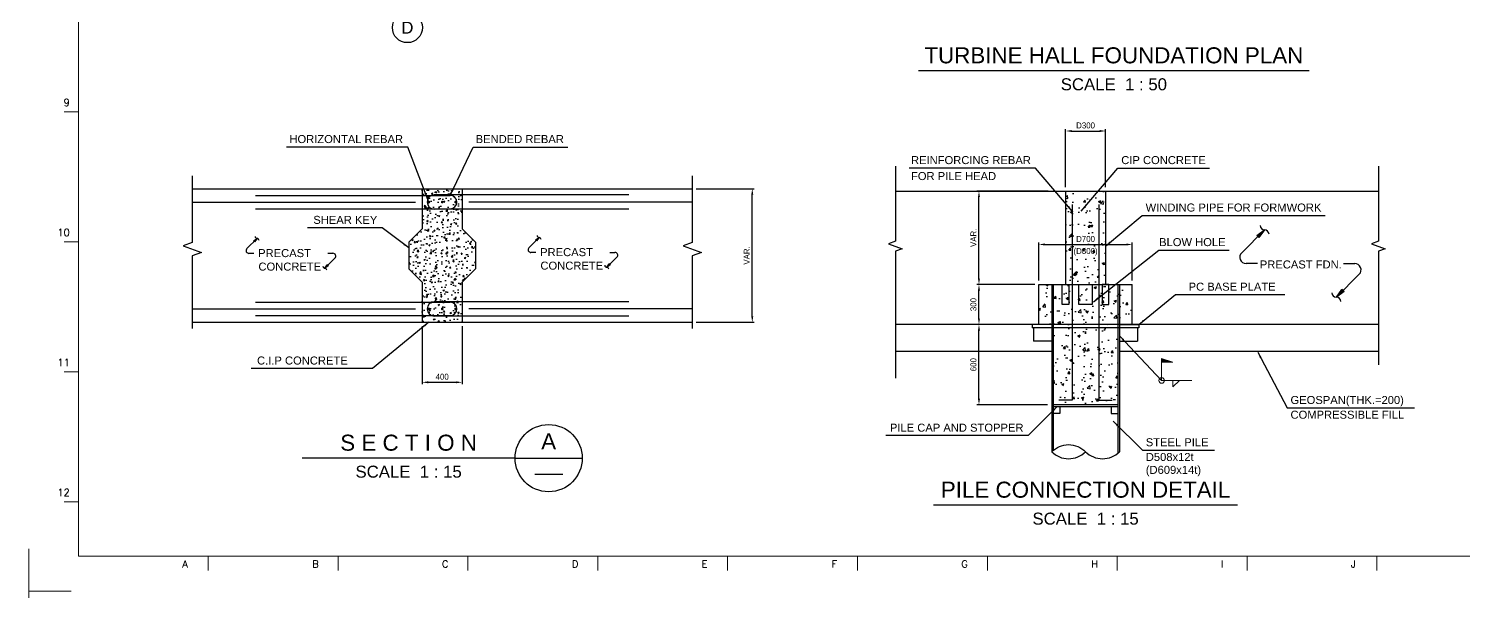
# Model space of a CAD drawing. Header units: millimetres. Extents: x 63700 to 182600, y -289551 to -205451.
# Drawn here: x 63700 to 99552, y -247501 to -233457 of the extents above; entities that cross this region are included whole.
import ezdxf
from ezdxf.enums import TextEntityAlignment as Align

# ---------------------------------------------------------------- set-up
doc = ezdxf.new("R2010")
doc.units = ezdxf.units.MM
doc.header["$LTSCALE"] = 50
doc.linetypes.add('CENTER', pattern=[2, 1.25, -0.25, 0.25, -0.25])
doc.layers.get('Defpoints').update_dxf_attribs({"color": 140})
for name, color, linetype in [('1', 7, 'Continuous'), ('3', 7, 'Continuous'), ('_BAR_MARK_LNE', 1, 'Continuous'), ('C_BLOCK', 7, 'Continuous'), ('C_CEN', 1, 'CENTER'), ('C_CONC', 4, 'Continuous'), ('C_Conc_footing', 3, 'Continuous'), ('C_STEEL', 2, 'Continuous'), ('C_TEXT_01', 2, 'Continuous'), ('CS-RBAR-MINR', 6, 'Continuous'), ('DIM', 7, 'Continuous'), ('DIM-SCALE', 7, 'Continuous'), ('HATCH-2', 4, 'Continuous')]:
    doc.layers.add(name, color=color, linetype=linetype)
for name, color, linetype, lineweight in [('C_DIM', 7, 'Continuous', 0), ('TAN-TIT', 30, 'Continuous', 0), ('TEXT', 7, 'Continuous', 0), ('TITLE', 7, 'Continuous', 30)]:
    doc.layers.add(name, color=color, linetype=linetype, lineweight=lineweight)
doc.styles.add('Arial', font='arial.ttf')
doc.styles.add('COM', font='COMPLEX', dxfattribs={"height": 5})
doc.styles.add('돋움', font='')
doc.styles.get('돋움').set_extended_font_data('Dotum')
doc.linetypes.add('ZIGZAG', pattern='A,0.00254,-5.08,[131,ltypeshp.shx,S=5.08,R=0,X=-5.08,Y=0],-10.16,[131,ltypeshp.shx,S=5.08,R=180,X=5.08,Y=0],-5.08', length=20.32254)
doc.dimstyles.new('일반도면_0050', dxfattribs={"dimscale": 50, "dimtxt": 3, "dimasz": 3, "dimexe": 1, "dimexo": 2, "dimgap": 1.25, "dimtad": 1, "dimdec": 0, "dimzin": 0, "dimdsep": 46, "dimtxsty": '돋움', "dimcen": -5, "dimclrd": 1, "dimclre": 1, "dimclrt": 7, "dimadec": 8, "dimazin": 0, "dimtfac": 1, "dimtdec": 4, "dimtix": 1, "dimtmove": 2, "dimatfit": 3, "dimfxl": 1, "dimtolj": 1, "dimtzin": 0, "dimarcsym": 0})
pattern_1 = [(50, (-1064089.3, 302908.5), (597.71682, -52.29345), [62.5, -687.5]), (355, (-1064089.3, 302908.5), (-115.6261, 626.82678), [50, -550]), (100.4514, (-1064039.5, 302904.16), (482.09115, 574.53295), [53.11682, -584.2851]), (46.1842, (-1064089.3, 303075.2), (889.36754, -137.9325), [93.75, -1031.25]), (96.6356, (-1064015.2, 303063.7), (778.8856, 811.7649), [79.67524, -876.4275]), (351.1842, (-1064089.3, 303075.2), (778.88495, 811.7655), [75, -825]), (21, (-1064005.96, 303033.5), (497.42254, -335.51574), [62.5, -687.5]), (326, (-1064005.96, 303033.5), (202.76278, 604.2917), [50, -550]), (71.4514, (-1063964.5, 303005.55), (700.18552, 268.77541), [53.11682, -584.2851]), (37.5, (-1064089.3, 302908.51), (10.133213, 277.411545), [0, -543.33333, 0, -558.33333, 0, -552.08333]), (7.5, (-1064089.3, 302908.5), (219.224615, 328.67643), [0, -318.33333, 0, -530.83333, 0, -210.41667]), (327.5, (-1064275.13, 302908.51), (444.85203, -18.795726), [0, -208.33333, 0, -650, 0, -862.5]), (317.5, (-1064358.46, 302908.5), (485.98847, 83.42082), [0, -270.83333, 0, -431.66667, 0, -612.5])]

# ---------------------------------------------------------------- blocks, each defined once
blk = doc.blocks.new('*D22')
at = {"layer": 'Defpoints', "color": 0, "transparency": 16777216}
for p in [(87448, -240843), (88779, -240843), (89264, -242843)]:
    blk.add_point(p, dxfattribs=at)
at = {"layer": 'DIM-SCALE', "color": 1, "lineweight": -2, "transparency": 16777216}
for p, q in [((88679, -240843), (87398, -240843)), ((87448, -242693), (87448, -240993)), ((89164, -242843), (87398, -242843))]:
    blk.add_line(p, q, dxfattribs=at)
at = {"layer": 'DIM-SCALE', "color": 1, "transparency": 16777216}
for points in [[(87423, -240993), (87473, -240993), (87448, -240843)], [(87423, -242693), (87473, -242693), (87448, -242843)]]:
    blk.add_solid(points, dxfattribs=at)
at = {"layer": 'DIM-SCALE', "color": 7, "transparency": 16777216, "insert": (87310, -241843), "char_height": 150, "attachment_point": 5, "rotation": 90, "style": '돋움'}
blk.add_mtext('\\A1;600', dxfattribs=at)
blk = doc.blocks.new('*D23')
at = {"layer": 'Defpoints', "color": 0, "transparency": 16777216}
for p in [(87448, -239843), (88945, -239843), (88779, -240843)]:
    blk.add_point(p, dxfattribs=at)
at = {"layer": 'DIM-SCALE', "color": 1, "lineweight": -2, "transparency": 16777216}
for p, q in [((88845, -239843), (87398, -239843)), ((87448, -240693), (87448, -239993)), ((88679, -240843), (87398, -240843))]:
    blk.add_line(p, q, dxfattribs=at)
at = {"layer": 'DIM-SCALE', "color": 1, "transparency": 16777216}
for points in [[(87423, -239993), (87473, -239993), (87448, -239843)], [(87423, -240693), (87473, -240693), (87448, -240843)]]:
    blk.add_solid(points, dxfattribs=at)
at = {"layer": 'DIM-SCALE', "color": 7, "transparency": 16777216, "insert": (87310, -240343), "char_height": 150, "attachment_point": 5, "rotation": 90, "style": '돋움'}
blk.add_mtext('\\A1;300', dxfattribs=at)
blk = doc.blocks.new('*D24')
at = {"layer": 'Defpoints', "color": 0, "transparency": 16777216}
for p in [(87448, -237510), (89279, -237510), (88945, -239843)]:
    blk.add_point(p, dxfattribs=at)
at = {"layer": 'DIM-SCALE', "color": 1, "lineweight": -2, "transparency": 16777216}
for p, q in [((89179, -237510), (87398, -237510)), ((87448, -239693), (87448, -237660)), ((88845, -239843), (87398, -239843))]:
    blk.add_line(p, q, dxfattribs=at)
at = {"layer": 'DIM-SCALE', "color": 1, "transparency": 16777216}
for points in [[(87423, -237660), (87473, -237660), (87448, -237510)], [(87423, -239693), (87473, -239693), (87448, -239843)]]:
    blk.add_solid(points, dxfattribs=at)
at = {"layer": 'DIM-SCALE', "color": 7, "transparency": 16777216, "insert": (87310, -238677), "char_height": 150, "attachment_point": 5, "rotation": 90, "style": '돋움'}
blk.add_mtext('\\A1;VAR.', dxfattribs=at)
blk = doc.blocks.new('*D25')
at = {"layer": 'Defpoints', "color": 0, "transparency": 16777216}
for p in [(91279, -238843), (88945, -239843), (91279, -239843)]:
    blk.add_point(p, dxfattribs=at)
at = {"layer": 'DIM-SCALE', "color": 1, "lineweight": -2, "transparency": 16777216}
for p, q in [((88945, -239743), (88945, -238793)), ((89095, -238843), (91129, -238843)), ((91279, -239743), (91279, -238793))]:
    blk.add_line(p, q, dxfattribs=at)
at = {"layer": 'DIM-SCALE', "color": 1, "transparency": 16777216}
for points in [[(89095, -238818), (89095, -238868), (88945, -238843)], [(91129, -238818), (91129, -238868), (91279, -238843)]]:
    blk.add_solid(points, dxfattribs=at)
at = {"layer": 'DIM-SCALE', "color": 7, "transparency": 16777216, "insert": (90112, -238706), "char_height": 150, "attachment_point": 5, "style": '돋움'}
blk.add_mtext('\\A1;D700', dxfattribs=at)
blk = doc.blocks.new('*D26')
at = {"layer": 'Defpoints', "color": 0, "transparency": 16777216}
for p in [(90612, -236010), (89612, -237510), (90612, -237510)]:
    blk.add_point(p, dxfattribs=at)
at = {"layer": 'DIM-SCALE', "color": 1, "lineweight": -2, "transparency": 16777216}
for p, q in [((89612, -237410), (89612, -235960)), ((89762, -236010), (90462, -236010)), ((90612, -237410), (90612, -235960))]:
    blk.add_line(p, q, dxfattribs=at)
at = {"layer": 'DIM-SCALE', "color": 1, "transparency": 16777216}
for points in [[(89762, -235985), (89762, -236035), (89612, -236010)], [(90462, -235985), (90462, -236035), (90612, -236010)]]:
    blk.add_solid(points, dxfattribs=at)
at = {"layer": 'DIM-SCALE', "color": 7, "transparency": 16777216, "insert": (90112, -235872), "char_height": 150, "attachment_point": 5, "style": '돋움'}
blk.add_mtext('\\A1;D300', dxfattribs=at)
blk = doc.blocks.new('S1')
at = {"layer": 'C_BLOCK', "color": 1, "linetype": 'Continuous'}
for p, q in [((1.58, 7.47), (-3.5, 2.39)), ((-0.15, 6.23), (1.58, 7.47)), ((-0.04, 6.22), (1.28, 7.17)), ((0.06, 6.21), (0.98, 6.87)), ((0.17, 6.21), (0.68, 6.57)), ((0.68, 6.57), (0.32, 6.06)), ((1.28, 7.17), (0.33, 5.84)), ((0.98, 6.87), (0.33, 5.95)), ((1.58, 7.47), (0.34, 5.74)), ((0.1, 5.98), (-0.15, 6.23)), ((-0.04, 6.22), (0.33, 5.84)), ((0.06, 6.21), (0.33, 5.95)), ((0.1, 5.98), (0.34, 5.74)), ((0.17, 6.21), (0.32, 6.06)), ((0, 0), (-2.51, 0))]:
    blk.add_line(p, q, dxfattribs=at)
for centre, radius, start, end in [((1.61, 8.49), 1.02, 181.7902, 268.2045), ((1.55, 6.45), 1.02, 1.7902, 88.2045), ((-2.51, 1.4), 1.4, 135, 270)]:
    blk.add_arc(centre, radius, start, end, dxfattribs=at)
blk = doc.blocks.new('BORDER')
at = {"layer": 'TAN-TIT', "linetype": 'Continuous'}
for p, q in [((4241, 168200), (0, 168200)), ((0, 168200), (0, 163959)), ((0, 4241), (0, 0)), ((0, 0), (4241, 0))]:
    blk.add_line(p, q, dxfattribs=at)
at = {"layer": 'TAN-TIT'}
for p, q in [((4977, 164680), (4977, 3520)), ((4977, 47872), (3534, 47872)), ((4977, 34894), (3534, 34894)), ((4977, 21915), (3534, 21915)), ((4977, 8937), (3534, 8937)), ((4977, 3520), (232823, 3520)), ((17955, 3520), (17955, 2078)), ((30934, 3520), (30934, 2078)), ((43912, 3520), (43912, 2078)), ((56891, 3520), (56891, 2078)), ((69870, 3520), (69870, 2078)), ((82848, 3520), (82848, 2078)), ((95827, 3520), (95827, 2078)), ((108806, 3520), (108806, 2078)), ((121784, 3520), (121784, 2078)), ((134763, 3520), (134763, 2078))]:
    blk.add_line(p, q, dxfattribs=at)
at = {"layer": 'TAN-TIT', "style": 'COM'}
for s, p in [('9', (4111, 48449)), ('10', (4111, 35471)), ('11', (4111, 22492)), ('12', (4111, 9513))]:
    blk.add_text(s, height=721, dxfattribs=at).set_placement(p, align=Align.RIGHT)
for s, p in [('A', (15359, 2366)), ('B', (28338, 2366)), ('C', (41317, 2366)), ('D', (54295, 2366)), ('E', (67274, 2366)), ('F', (80253, 2366)), ('G', (93231, 2366)), ('H', (106210, 2366)), ('I', (119188, 2366)), ('J', (132167, 2366))]:
    blk.add_text(s, height=721, dxfattribs=at).set_placement(p)
blk = doc.blocks.new('*D20')
at = {"layer": 'Defpoints', "color": 0}
for p in [(80283, -237451), (81783, -237451), (80283, -240784)]:
    blk.add_point(p, dxfattribs=at)
at = {"layer": 'DIM-SCALE', "color": 1, "lineweight": -2}
for p, q in [((80383, -237451), (81833, -237451)), ((81783, -240634), (81783, -237601)), ((80383, -240784), (81833, -240784))]:
    blk.add_line(p, q, dxfattribs=at)
at = {"layer": 'DIM-SCALE', "color": 1}
for points in [[(81758, -237601), (81808, -237601), (81783, -237451)], [(81758, -240634), (81808, -240634), (81783, -240784)]]:
    blk.add_solid(points, dxfattribs=at)
at = {"layer": 'DIM-SCALE', "color": 7, "insert": (81645, -239117), "char_height": 150, "attachment_point": 5, "rotation": 90, "style": '돋움'}
blk.add_mtext('\\A1;VAR.', dxfattribs=at)
blk = doc.blocks.new('*D21')
at = {"layer": 'Defpoints', "color": 0, "transparency": 16777216}
for p in [(73534, -240784), (74534, -240784), (74534, -242284)]:
    blk.add_point(p, dxfattribs=at)
at = {"layer": 'DIM-SCALE', "color": 1, "lineweight": -2, "transparency": 16777216}
for p, q in [((73534, -240884), (73534, -242334)), ((74534, -240884), (74534, -242334)), ((73684, -242284), (74384, -242284))]:
    blk.add_line(p, q, dxfattribs=at)
at = {"layer": 'DIM-SCALE', "color": 1, "transparency": 16777216}
for points in [[(73684, -242259), (73684, -242309), (73534, -242284)], [(74384, -242259), (74384, -242309), (74534, -242284)]]:
    blk.add_solid(points, dxfattribs=at)
at = {"layer": 'DIM-SCALE', "color": 7, "transparency": 16777216, "insert": (74034, -242146), "char_height": 150, "attachment_point": 5, "style": '돋움'}
blk.add_mtext('\\A1;400', dxfattribs=at)

msp = doc.modelspace()

# ---------------------------------------------------------------- hatches: boundary and pattern name
at = {"layer": 'C_BLOCK'}
msp.add_hatch(color=256, dxfattribs=at).paths.add_polyline_path([(92012.9, -241685.6), (92012.9, -241777.7), (92289.2, -241777.7)])
at = {"layer": 'C_CONC'}
h = msp.add_hatch(dxfattribs=at)
h.set_pattern_fill('AR-CONC', color=8, scale=50, style=0)
h.set_pattern_definition([(50, (-3856796.48, 454907.43), (358.630091, -31.376067), [37.5, -412.5]), (355, (-3856796.48, 454907.43), (-69.375667, 376.096067), [30, -330]), (100.4514, (-3856766.6, 454904.8), (289.25469, 344.71977), [31.870095, -350.571056]), (46.1842, (-3856796.48, 455007.43), (533.620524, -82.759507), [56.25, -618.75]), (96.6356, (-3856752, 455000.53), (467.33135, 487.058935), [47.805144, -525.8565]), (351.1842, (-3856796.5, 455007.4), (467.33097, 487.0593), [45, -495]), (21, (-3856746.48, 454982.43), (298.453526, -201.309445), [37.5, -412.5]), (326, (-3856746.48, 454982.43), (121.657666, 362.575023), [30, -330]), (71.4514, (-3856721.6, 454965.65), (420.111314, 161.265248), [31.870095, -350.571056]), (37.5, (-3856796.48, 454907.43), (6.0799277, 166.446927), [0, -326, 0, -335, 0, -331.25]), (7.5, (-3856796.48, 454907.43), (131.534769, 197.205856), [0, -191, 0, -318.5, 0, -126.25]), (327.5, (-3856907.98, 454907.43), (266.911218, -11.277436), [0, -125, 0, -390, 0, -517.5]), (317.5, (-3856957.98, 454907.43), (291.593085, 50.052491), [0, -162.5, 0, -259, 0, -367.5])])
h.paths.add_polyline_path([(73534.5, -240784), (74534.5, -240784), (74534.5, -237450.7), (73534.5, -237450.7)])
h = msp.add_hatch(dxfattribs=at)
h.set_pattern_fill('AR-CONC', color=8, scale=50, style=0)
h.set_pattern_definition([(50, (0, 0), (358.6301, -31.37607), [37.5, -412.5]), (355, (0, 0), (-69.37567, 376.09607), [30, -330]), (100.4514, (29.9, -2.6), (289.2547, 344.71977), [31.8701, -350.57106]), (46.1842, (0, 100), (533.6205, -82.7595), [56.25, -618.75]), (96.6356, (44.47, 93.1), (467.3314, 487.0589), [47.8051, -525.8565]), (351.1842, (0, 100), (467.331, 487.0593), [45, -495]), (21, (50, 75), (298.45353, -201.30945), [37.5, -412.5]), (326, (50, 75), (121.65767, 362.575), [30, -330]), (71.4514, (74.87, 58.22), (420.1113, 161.26525), [31.8701, -350.57106]), (37.5, (0, 0), (6.07993, 166.44693), [0, -326, 0, -335, 0, -331.25]), (7.5, (0, 0), (131.53477, 197.20586), [0, -191, 0, -318.5, 0, -126.25]), (327.5, (-111.5, 0), (266.91122, -11.277436), [0, -125, 0, -390, 0, -517.5]), (317.5, (-161.5, 0), (291.59308, 50.0525), [0, -162.5, 0, -259, 0, -367.5])])
h.paths.add_polyline_path([(73534.5, -238452.4), (73201.2, -238785.7), (73201.2, -239449), (73534.5, -239782.4)])
h.paths.add_polyline_path([(74867.8, -238785.7), (74534.5, -238452.4), (74534.5, -239782.4), (74867.8, -239449)])
at = {"layer": 'C_TEXT_01'}
h = msp.add_hatch(dxfattribs=at)
h.set_pattern_fill('AR-CONC', color=8, scale=83.333333, style=0)
h.set_pattern_definition(pattern_1)
h.paths.add_polyline_path([(89611.9, -239843.3), (90611.9, -239843.3), (90611.9, -237510), (89611.9, -237510)])
h.paths.add_polyline_path([(90958.6, -240843.3), (91278.6, -240843.3), (91278.6, -239843.3), (90958.6, -239843.3)])
h.paths.add_polyline_path([(89265.2, -239843.3), (88945.2, -239843.3), (88945.2, -240843.3), (89265.2, -240843.3)])
h.paths.add_polyline_path([(89723.9, -239215.6), (90491.8, -239215.6), (90491.8, -238803.5), (89723.9, -238803.5)], flags=24)
h = msp.add_hatch(dxfattribs=at)
h.set_pattern_fill('AR-CONC', color=8, scale=83.333333, style=0)
h.set_pattern_definition(pattern_1)
h.paths.add_polyline_path([(89305.2, -240926.6), (89305.2, -242843.3), (90918.6, -242843.3), (90918.6, -240926.6)])
h.paths.add_polyline_path([(89778.6, -239843.3), (89305.2, -239843.3), (89305.2, -240843.3), (89778.6, -240843.3)])
h.paths.add_polyline_path([(89528.6, -240093.3), (89695.2, -240093.3), (89695.2, -240593.3), (89528.6, -240593.3)], flags=0)
h.paths.add_polyline_path([(89695.2, -240093.3), (89528.6, -240093.3), (89528.6, -240593.3), (89695.2, -240593.3)], flags=16)
h.paths.add_polyline_path([(90278.6, -240093.3), (89945.2, -240093.3), (89945.2, -240593.3), (90278.6, -240593.3)], flags=0)
h.paths.add_polyline_path([(90445.2, -239843.3), (89778.6, -239843.3), (89778.6, -240843.3), (90445.2, -240843.3)])
h.paths.add_polyline_path([(90278.6, -240093.3), (90278.6, -240593.3), (89945.2, -240593.3), (89945.2, -240093.3)], flags=16)
h.paths.add_polyline_path([(90918.6, -239843.3), (90611.9, -239843.3), (90445.2, -239843.3), (90445.2, -240843.3), (90918.6, -240843.3)])
h.paths.add_polyline_path([(90528.6, -240593.3), (90528.6, -240093.3), (90695.2, -240093.3), (90695.2, -240593.3)], flags=16)
h.paths.add_polyline_path([(90695.2, -240093.3), (90528.6, -240093.3), (90528.6, -240593.3), (90695.2, -240593.3)], flags=16)

# ---------------------------------------------------------------- linework, layer by layer
at = {"layer": '3'}
for p, q in [((89096.9, -239843.3), (91126.9, -239843.3)), ((89265.2, -239843.3), (89265.2, -244015.8)), ((89305.2, -239843.3), (89305.2, -243979.2)), ((90918.6, -239843.3), (90918.6, -244052.3)), ((90958.6, -239843.3), (90958.6, -244015.8)), ((89265.2, -240093.3), (89305.2, -240093.3)), ((90958.6, -240093.3), (90918.6, -240093.3)), ((89265.2, -240593.3), (89305.2, -240593.3)), ((90958.6, -240593.3), (90918.6, -240593.3))]:
    msp.add_line(p, q, dxfattribs=at)
for points in [[(89528.6, -239843.3), (89695.2, -239843.3), (89695.2, -240343.3), (89528.6, -240343.3)], [(89945.2, -239843.3), (90278.6, -239843.3), (90278.6, -240343.3), (89945.2, -240343.3)], [(90695.2, -239843.3), (90528.6, -239843.3), (90528.6, -240343.3), (90695.2, -240343.3)]]:
    msp.add_lwpolyline(points, close=True, dxfattribs=at)
at = {"layer": '_BAR_MARK_LNE', "color": 4}
for p, q in [((69367.8, -237617.4), (74234.5, -237617.4)), ((78701.2, -237604), (73834.5, -237604)), ((67786.2, -237784), (73367.8, -237784)), ((69367.8, -237950.7), (74234.5, -237950.7)), ((78701.2, -237964), (73834.5, -237964)), ((80282.8, -237784), (74701.2, -237784)), ((67786.2, -240450.7), (73367.8, -240450.7)), ((69367.8, -240284), (74234.5, -240284)), ((78701.2, -240270.7), (73834.5, -240270.7)), ((80282.8, -240450.7), (74701.2, -240450.7)), ((69367.8, -240617.4), (74234.5, -240617.4)), ((78701.2, -240630.7), (73834.5, -240630.7))]:
    msp.add_line(p, q, dxfattribs=at)
at = {"layer": '_BAR_MARK_LNE', "color": 4, "const_width": 33.3}
for points in [[(73684.5, -237783.1, 1), (73717.8, -237783.1, 1)], [(74017.8, -237783.1, 1), (74051.2, -237783.1, 1)], [(74351.2, -237783.1, 1), (74384.5, -237783.1, 1)], [(73684.5, -240451.6, -1), (73717.8, -240451.6, -1)], [(74017.8, -240451.6, -1), (74051.2, -240451.6, -1)], [(74351.2, -240451.6, -1), (74384.5, -240451.6, -1)]]:
    msp.add_lwpolyline(points, format="xyb", close=True, dxfattribs=at)
at = {"layer": '_BAR_MARK_LNE', "color": 4}
for centre, radius, start, end in [((73837.3, -237783.1), 179.1, 90, 270), ((74234.5, -237784), 166.7, 270, 90), ((73837.3, -240451.6), 179.1, 90, 270), ((74234.5, -240450.7), 166.7, 270, 90)]:
    msp.add_arc(centre, radius, start, end, dxfattribs=at)
at = {"layer": 'C_CEN', "linetype": 'Continuous'}
for points in [[(85359.1, -236886), (85359.1, -238763), (85187.4, -238825.5), (85530.8, -238950.5), (85359.1, -239013), (85359.1, -242183.2)], [(97430.6, -236886), (97430.6, -238763), (97258.9, -238825.5), (97602.3, -238950.5), (97430.6, -239013), (97430.6, -241847.7)], [(67786.2, -237128.9), (67786.2, -238789.9), (67557.3, -238873.2), (68015.2, -239039.9), (67786.2, -239123.2), (67786.2, -240942)], [(80282.8, -237128.9), (80282.8, -238789.9), (80053.8, -238873.2), (80511.7, -239039.9), (80282.8, -239123.2), (80282.8, -240942)]]:
    msp.add_lwpolyline(points, dxfattribs=at)
at = {"layer": 'C_CONC'}
for p, q in [((67786.2, -237450.7), (73534.5, -237450.7)), ((73534.5, -237450.7), (73534.5, -238452.4)), ((73534.5, -237450.7), (74534.5, -237450.7)), ((74534.5, -237450.7), (80282.8, -237450.7)), ((74534.5, -237450.7), (74534.5, -238452.4)), ((73534.5, -238452.4), (73201.2, -238785.7)), ((74534.5, -238452.4), (74867.8, -238785.7)), ((73201.2, -238785.7), (73201.2, -239449)), ((74867.8, -238785.7), (74867.8, -239449)), ((73534.5, -239782.4), (73201.2, -239449)), ((74534.5, -239782.4), (74867.8, -239449)), ((73534.5, -239782.4), (73534.5, -240784)), ((74534.5, -239782.4), (74534.5, -240784)), ((67786.2, -240784), (73534.5, -240784)), ((73534.5, -240784), (74534.5, -240784)), ((74534.5, -240784), (80282.8, -240784))]:
    msp.add_line(p, q, dxfattribs=at)
at = {"layer": 'C_CONC', "color": 4}
for p, q in [((88945.2, -240843.3), (88945.2, -239843.3)), ((88945.2, -239843.3), (89611.9, -239843.3)), ((90611.9, -239843.3), (91278.6, -239843.3)), ((91278.6, -240843.3), (91278.6, -239843.3))]:
    msp.add_line(p, q, dxfattribs=at)
at = {"layer": 'C_CONC'}
for points in [[(85359.1, -237510), (97430.6, -237510)], [(97430.6, -240843.3), (85359.1, -240843.3)], [(90918.6, -242843.3), (89305.2, -242843.3)], [(90918.6, -242893.3), (89305.2, -242893.3)], [(89471.9, -242893.3), (89471.9, -243060), (89305.2, -243060)], [(90751.9, -242893.3), (90751.9, -243060), (90918.6, -243060)]]:
    msp.add_lwpolyline(points, dxfattribs=at)
at = {"layer": 'C_Conc_footing', "color": 4, "linetype": 'ZIGZAG', "ltscale": 0.002}
for p, q in [((89611.9, -237510), (89611.9, -239843.3)), ((90611.9, -237510), (90611.9, -239843.3))]:
    msp.add_line(p, q, dxfattribs=at)
at = {"layer": 'C_DIM', "color": 7}
for p, q in [((92289.2, -241777.7), (92012.9, -241685.6)), ((92012.9, -241777.7), (92012.9, -241685.6)), ((92012.9, -242238.2), (92012.9, -241685.6)), ((92012.9, -241777.7), (92289.2, -241777.7)), ((92012.9, -242238.2), (92767.3, -242238.2)), ((92456.8, -242238.2), (92295.6, -242399.4)), ((92295.6, -242399.4), (92295.6, -242238.2))]:
    msp.add_line(p, q, dxfattribs=at)
msp.add_circle((92012.9, -242238.2), 69.1, dxfattribs=at)
at = {"layer": 'C_STEEL'}
for p, q in [((89265.2, -240843.3), (88778.6, -240843.3)), ((88778.6, -240843.3), (88778.6, -240926.6)), ((90958.6, -240843.3), (91445.2, -240843.3)), ((91445.2, -240843.3), (91445.2, -240926.6)), ((91443.6, -240926.6), (88778.6, -240926.6)), ((88811.9, -240926.6), (88811.9, -241260)), ((89265.2, -241260), (88811.9, -241260)), ((90958.6, -241260), (91411.9, -241260)), ((91411.9, -240926.6), (91411.9, -241260))]:
    msp.add_line(p, q, dxfattribs=at)
at = {"layer": 'C_TEXT_01', "color": 3}
for points in [[(89265.2, -244015.8, -0.4142136), (90111.9, -244015.8, 0.4142136), (90958.6, -244015.8, 0.4142136)], [(89265.2, -244015.8, 0.4142136), (90111.9, -244015.8)]]:
    msp.add_lwpolyline(points, format="xyb", dxfattribs=at)
at = {"layer": 'CS-RBAR-MINR'}
for p, q in [((89778.6, -237843.3), (89778.6, -242731.5)), ((90445.2, -237843.3), (90445.2, -242731.5)), ((89778.6, -242731.5), (89445.2, -242731.5)), ((90445.2, -242731.5), (90778.6, -242731.5))]:
    msp.add_line(p, q, dxfattribs=at)
at = {"layer": 'DIM'}
msp.add_circle((73163.6, -233429.1), 375, dxfattribs=at)
at = {"layer": 'HATCH-2'}
for p, q in [((85359.1, -241510), (89265.2, -241510)), ((90958.6, -241510), (97430.6, -241510))]:
    msp.add_line(p, q, dxfattribs=at)
at = {"layer": 'TITLE', "color": 1, "linetype": 'Continuous'}
for p, q in [((95701.4, -234507.2), (85933.4, -234507.2)), ((75854.5, -244177.8), (70534.5, -244177.8)), ((93911.9, -245350.7), (86311.9, -245350.7))]:
    msp.add_line(p, q, dxfattribs=at)
msp.add_lwpolyline([(75854.5, -244177.8), (77534.5, -244177.8)], dxfattribs=at)
at = {"layer": 'TITLE', "color": 2, "linetype": 'Continuous'}
msp.add_lwpolyline([(76350.4, -244577), (77048.5, -244577)], dxfattribs=at)
at = {"layer": 'TITLE', "color": 1, "linetype": 'Continuous'}
msp.add_circle((76694.5, -244177.8), 840, dxfattribs=at)

# ---------------------------------------------------------------- block references
at = {"layer": '1', "xscale": 0.25, "yscale": 0.25, "zscale": 0.25}
for p in [(63700.3, -247500.7), (63700.3, -289550.7)]:
    msp.add_blockref('BORDER', p, dxfattribs=at)
at = {"layer": 'C_BLOCK', "color": 7, "linetype": 'Continuous', "lineweight": 0}
for p, xscale, yscale, zscale in [((94406.8, -239317.5), 112.5, 112.5, 112.5), ((69329.4, -239065.8), 50, 50, 50), ((76376.2, -239042.1), 50, 50, 50)]:
    msp.add_blockref('S1', p, dxfattribs=dict(at, xscale=xscale, yscale=yscale, zscale=zscale))
at = {"layer": 'C_BLOCK', "color": 7, "linetype": 'Continuous', "lineweight": 0, "rotation": 180}
for p, xscale, yscale, zscale in [((71179.4, -239063), 50, 50, 50), ((78226.2, -239039.3), 50, 50, 50), ((96556.9, -239317.5), 112.5, 112.5, 112.5)]:
    msp.add_blockref('S1', p, dxfattribs=dict(at, xscale=xscale, yscale=yscale, zscale=zscale))

# ---------------------------------------------------------------- texts
at = {"layer": 'C_TEXT_01', "style": 'Arial'}
for s, p in [('HORIZONTAL REBAR', (70215.4, -236211)), ('BENDED REBAR', (74870.7, -236211)), ('REINFORCING REBAR', (85749.7, -236736.3)), ('CIP CONCRETE', (91003.4, -236736.3)), ('FOR PILE HEAD', (85749.7, -237134.6)), ('WINDING PIPE FOR FORMWORK', (91612.9, -237920.4)), ('SHEAR KEY', (70813.1, -238228.5)), ('BLOW HOLE', (91949.8, -238783.7)), ('PC BASE PLATE', (92687.2, -239896.7)), ('C.I.P CONCRETE', (69406.8, -241739.9)), ('GEOSPAN(THK.=200)', (95233.4, -242725.2)), ('COMPRESSIBLE FILL', (95233.4, -243092.5)), ('PILE CAP AND STOPPER', (85222.7, -243416.1)), ('STEEL PILE', (91616.8, -243780.3)), ('D508x12t', (91616.8, -244147.5))]:
    msp.add_text(s, height=200, dxfattribs=at).set_placement(p, align=Align.MIDDLE_LEFT)
for s, p in [('PRECAST', (69434.3, -239158.1)), ('PRECAST', (76481.1, -239134.4)), ('CONCRETE', (69441.9, -239495)), ('CONCRETE', (76488.7, -239471.3))]:
    msp.add_text(s, height=200, dxfattribs=at).set_placement(p)
msp.add_text('PRECAST FDN.', height=200, dxfattribs=at).set_placement((95490.7, -239341.5), align=Align.MIDDLE_CENTER)
at = {"layer": 'C_TEXT_01', "color": 2, "style": 'Arial'}
msp.add_text('(D609x14t)', height=200, dxfattribs=at).set_placement((91616.8, -244469.3), align=Align.MIDDLE_LEFT)
at = {"layer": 'DIM-SCALE', "color": 7, "style": '돋움'}
msp.add_text('(D800)', height=150, dxfattribs=at).set_placement((90111.9, -239005.7), align=Align.MIDDLE_CENTER)
at = {"layer": 'TEXT', "color": 3, "linetype": 'Continuous', "style": 'Arial'}
msp.add_text('D', height=300, dxfattribs=at).set_placement((73163.6, -233429.1), align=Align.MIDDLE)
at = {"layer": 'TITLE', "color": 3, "ltscale": 10, "style": 'Arial'}
for s, p in [('TURBINE HALL FOUNDATION PLAN', (90818.9, -234320.5)), ('S E C T I O N', (73194.5, -243991.2)), ('PILE CONNECTION DETAIL', (90111.9, -245164.1))]:
    msp.add_text(s, height=400, dxfattribs=at).set_placement(p, align=Align.CENTER)
at = {"layer": 'TITLE', "color": 2, "linetype": 'Continuous', "style": 'Arial'}
for s, p in [('SCALE  1 : 50', (90819, -234693.8)), ('SCALE  1 : 15', (73194.7, -244364.5)), ('SCALE  1 : 15', (90112.1, -245537.4))]:
    msp.add_text(s, height=300, dxfattribs=at).set_placement(p, align=Align.TOP_CENTER)
at = {"layer": 'TITLE', "color": 2, "ltscale": 10, "style": 'Arial'}
msp.add_text('A', height=400, dxfattribs=at).set_placement((76694.5, -243757.8), align=Align.MIDDLE)

# ---------------------------------------------------------------- dimensions: what is measured, and where the dimension line sits
at = {"layer": 'DIM-SCALE'}
for base, p1, p2, text, picture, middle in [((90611.9, -236010), (89611.9, -237510), (90611.9, -237510), 'D<>', '*D26', (90111.9, -235872.4)), ((91278.6, -238843.3), (88945.2, -239843.3), (91278.6, -239843.3), 'D<>', '*D25', (90111.9, -238705.7)), ((74534.5, -242284), (73534.5, -240784), (74534.5, -240784), '400', '*D21', (74034.5, -242146.4))]:
    dim = msp.add_linear_dim(base=base, p1=p1, p2=p2, text=text, dimstyle='일반도면_0050', override={"dimlfac": 0.3}, dxfattribs=at)
    dim.commit()
    dim.dimension.update_dxf_attribs({"geometry": picture, "text_midpoint": middle})
for base, p1, p2, picture, middle in [((81782.8, -237450.7), (80282.8, -240784), (80282.8, -237450.7), '*D20', (81645.2, -239117.4)), ((87447.7, -237510), (88945.2, -239843.3), (89278.6, -237510), '*D24', (87310.1, -238676.6))]:
    dim = msp.add_linear_dim(base=base, p1=p1, p2=p2, angle=90, text='VAR.', dimstyle='일반도면_0050', override={"dimlfac": 0.3}, dxfattribs=at)
    dim.commit()
    dim.dimension.update_dxf_attribs({"geometry": picture, "text_midpoint": middle})
for base, p1, p2, picture, middle in [((87447.7, -239843.3), (88778.6, -240843.3), (88945.2, -239843.3), '*D23', (87310.1, -240343.3)), ((87447.7, -240843.3), (89263.6, -242843.3), (88778.6, -240843.3), '*D22', (87310.1, -241843.3))]:
    dim = msp.add_linear_dim(base=base, p1=p1, p2=p2, angle=90, dimstyle='일반도면_0050', override={"dimlfac": 0.3}, dxfattribs=at)
    dim.commit()
    dim.dimension.update_dxf_attribs({"geometry": picture, "text_midpoint": middle})

# ---------------------------------------------------------------- leaders
for points in [[(73701.2, -237783.1), (73176.7, -236410.1), (70146.4, -236410.1)], [(74234.5, -237617.4), (74811.5, -236410.1), (77169.6, -236410.1)], [(89776.6, -238010.5), (88863.2, -236935.4), (85701.4, -236935.4)], [(90004.9, -238010.5), (90918.2, -236935.4), (93211, -236935.4)], [(90613.8, -238883.2), (91527.2, -238119.5), (96103.6, -238119.5)], [(73203.1, -238930.2), (72537.3, -238427.6), (70665.5, -238427.6)], [(90308.1, -240272.1), (91939.1, -238982.8), (93703.5, -238982.8)], [(91446.7, -240837.7), (92360.1, -240095.8), (95088.2, -240095.8)], [(73701.2, -240784), (72289.4, -241939), (69259.1, -241939)], [(90958.6, -241119.7), (92012.9, -242238.2), (92012.9, -242238.2)], [(94420.4, -241534.3), (95148.3, -242924.3), (98329.3, -242924.3)], [(89403.7, -242891.8), (88675.9, -243615.2), (85123.8, -243615.2)], [(90803.9, -243256), (91531.7, -243979.4), (93330.5, -243979.4)]]:
    msp.add_leader(points, dimstyle='일반도면_0050', dxfattribs=at)

doc.saveas('drawing.dxf')
